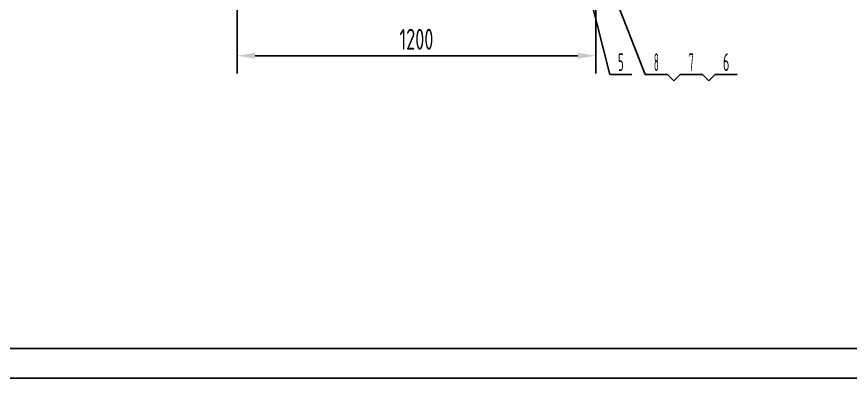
# Model space of a CAD drawing. Header units: millimetres. Extents: x 87 to 8511, y 0 to 5940.
# Drawn here: x 1508 to 4299, y 0 to 1211 of the extents above; entities that cross this region are included whole.
import ezdxf
from ezdxf.enums import TextEntityAlignment as Align

# ---------------------------------------------------------------- set-up
doc = ezdxf.new("R2010")
doc.units = ezdxf.units.MM
doc.header["$LTSCALE"] = 200
for name, color, linetype in [('01', 7, 'Continuous'), ('02', 1, 'Continuous'), ('08', 1, 'Continuous'), ('11', 3, 'Continuous')]:
    doc.layers.add(name, color=color, linetype=linetype)
doc.styles.get("Standard").update_dxf_attribs({"font": 'isocp', "width": 0.707, "bigfont": 'intecad.shx'})
doc.dimstyles.new('INTE', dxfattribs={"dimscale": 20, "dimtxt": 3.5, "dimasz": 3, "dimexe": 3, "dimexo": 0, "dimgap": 1, "dimtad": 1, "dimdec": 1, "dimdsep": 46, "dimtxsty": 'Standard', "dimcen": 0, "dimclrd": 1, "dimclre": 1, "dimclrt": 3, "dimadec": 0, "dimazin": 0, "dimtfac": 1, "dimtdec": 1, "dimtmove": 0, "dimatfit": 0, "dimfxl": 1, "dimarcsym": 0})

# ---------------------------------------------------------------- blocks, each defined once
blk = doc.blocks.new('*D96')
at = {"layer": '08', "color": 1, "lineweight": -2}
for p, q in [((2246.5, 1366.8), (2246.5, 1020.3)), ((3446.5, 1366.8), (3446.5, 1020.3)), ((2306.5, 1080.3), (3386.5, 1080.3))]:
    blk.add_line(p, q, dxfattribs=at)
at = {"layer": '08', "color": 1}
for points in [[(2306.5, 1090.3), (2306.5, 1070.3), (2246.5, 1080.3)], [(3386.5, 1090.3), (3386.5, 1070.3), (3446.5, 1080.3)]]:
    blk.add_solid(points, dxfattribs=at)
at = {"layer": 'Defpoints', "color": 0}
for p in [(2246.5, 1366.8), (3446.5, 1366.8), (3446.5, 1080.3)]:
    blk.add_point(p, dxfattribs=at)
at = {"layer": '08', "color": 3, "insert": (2846.5, 1135.3), "char_height": 70, "attachment_point": 5}
blk.add_mtext('1200', dxfattribs=at)
blk = doc.blocks.new('*U128')
at = {"layer": '01'}
blk.add_lwpolyline([(25, 5), (415, 5)], dxfattribs=at)
at = {"layer": '02'}
blk.add_lwpolyline([(0, 0), (420, 0)], dxfattribs=at)

msp = doc.modelspace()

# ---------------------------------------------------------------- linework, layer by layer
at = {"layer": '02'}
for p, q in [((3477.057, 1363.72), (3612.452, 1016.967)), ((3415.835, 1325.008), (3493.655, 1016.967)), ((3493.655, 1016.967), (3568.055, 1016.967)), ((3686.852, 1016.967), (3612.452, 1016.967)), ((3708.065, 995.753), (3686.852, 1016.967)), ((3729.279, 1016.967), (3708.065, 995.753)), ((3803.679, 1016.967), (3729.279, 1016.967)), ((3824.892, 995.753), (3803.679, 1016.967)), ((3846.105, 1016.967), (3824.892, 995.753)), ((3920.505, 1016.967), (3846.105, 1016.967))]:
    msp.add_line(p, q, dxfattribs=at)

# ---------------------------------------------------------------- block references
at = {"layer": '01', "xscale": 20, "yscale": 20, "zscale": 20}
msp.add_blockref('*U128', (86.857, 0), dxfattribs=at)

# ---------------------------------------------------------------- texts
at = {"layer": '11'}
for s, width, p, p2 in [('8', 0.514182, (3641.253, 1028.967), (3658.051, 1028.967)), ('5', 0.527686, (3521.587, 1028.967), (3540.124, 1028.967)), ('7', 0.514182, (3758.08, 1028.967), (3774.877, 1028.967)), ('6', 0.600695, (3872.608, 1028.967), (3894.002, 1028.967))]:
    msp.add_text(s, height=59.397, dxfattribs=dict(at, width=width)).set_placement(p, p2, align=Align.FIT)

# ---------------------------------------------------------------- dimensions: what is measured, and where the dimension line sits
at = {"layer": '08'}
dim = msp.add_linear_dim(base=(3446.548, 1080.274), p1=(2246.548, 1366.755), p2=(3446.548, 1366.755), dimstyle='INTE', dxfattribs=at)
dim.commit()
dim.dimension.update_dxf_attribs({"geometry": '*D96', "text_midpoint": (2846.548, 1135.281)})

doc.saveas('drawing.dxf')
